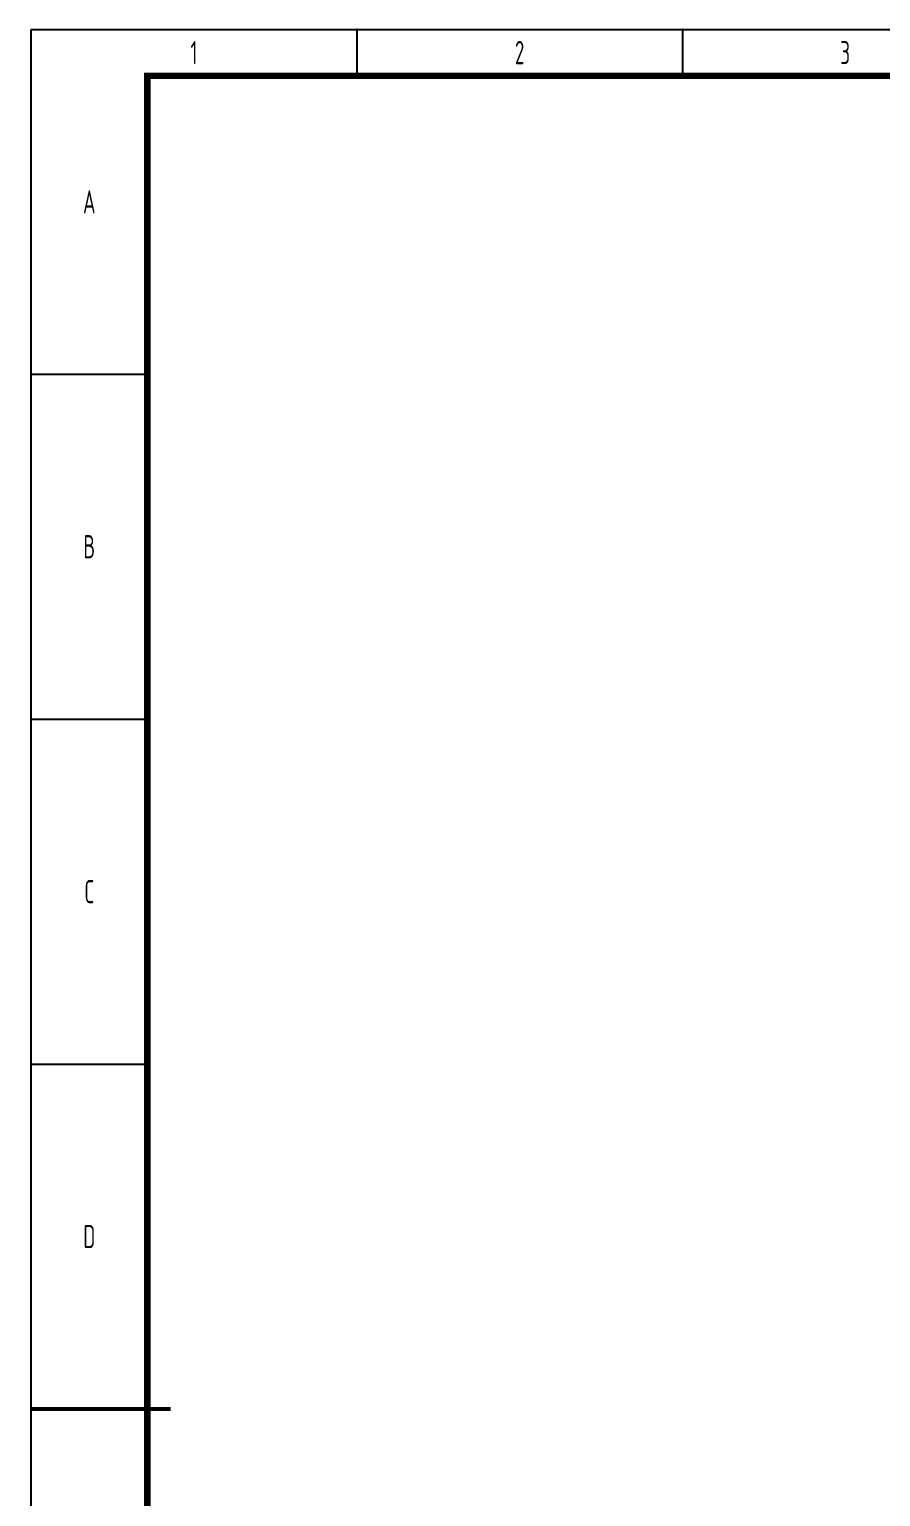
# Model space of a CAD drawing. Header units: millimetres. Extents: x 2250 to 7274, y 852 to 2251.
# Drawn here: x 3299 to 3482.3, y 1133.1 to 1448.9 of the extents above; entities that cross this region are included whole.
import ezdxf

# ---------------------------------------------------------------- set-up
doc = ezdxf.new("R2010")
doc.units = ezdxf.units.MM
doc.layers.add('05-图框与标题栏', color=7, linetype='Continuous', lineweight=25)
doc.styles.add('5-gbcbig', font='gbenor.shx', dxfattribs={"width": 0.7, "height": 5, "bigfont": 'gbcbig.shx'})

msp = doc.modelspace()

# ---------------------------------------------------------------- linework, layer by layer
at = {"layer": '05-图框与标题栏'}
for p, q in [((3299.443, 1448.94), (4140.443, 1448.94)), ((3299.443, 854.94), (3299.443, 1448.94)), ((3369.526, 1448.94), (3369.526, 1438.94)), ((3439.61, 1448.94), (3439.61, 1438.94)), ((3299.443, 1374.69), (3324.443, 1374.69)), ((3299.443, 1300.44), (3324.443, 1300.44)), ((3299.443, 1226.19), (3324.443, 1226.19))]:
    msp.add_line(p, q, dxfattribs=at)
at = {"layer": '05-图框与标题栏', "const_width": 1.4}
msp.add_lwpolyline([(3324.443, 1438.94), (3324.443, 864.94), (4130.443, 864.94), (4130.443, 1438.94)], close=True, dxfattribs=at)
at = {"layer": '05-图框与标题栏', "const_width": 0.8}
msp.add_lwpolyline([(3299.443, 1151.94), (3329.443, 1151.94)], dxfattribs=at)
at = {"layer": '05-图框与标题栏'}
for p in [(3369.526, 1448.94), (3369.526, 1448.94), (3369.526, 1448.94), (3439.61, 1448.94), (3439.61, 1448.94), (3439.61, 1448.94)]:
    msp.add_point(p, dxfattribs=at)

# ---------------------------------------------------------------- texts
at = {"layer": '05-图框与标题栏', "char_height": 5, "attachment_point": 5, "style": '5-gbcbig'}
for s, width, gutter_width, insert in [('1', 70.08333, 25, (3334.485, 1443.94)), ('2', 70.08333, 12.5, (3404.568, 1443.94)), ('3', 70.08333, 25, (3474.651, 1443.94)), ('A', 25, 25, (3311.943, 1411.815)), ('B', 25, 25, (3311.943, 1337.565)), ('C', 25, 25, (3311.943, 1263.315)), ('D', 25, 25, (3311.943, 1189.065))]:
    msp.add_mtext_dynamic_manual_height_columns(s, width=width, gutter_width=gutter_width, heights=[0], dxfattribs=dict(at, insert=insert))

doc.saveas('drawing.dxf')
